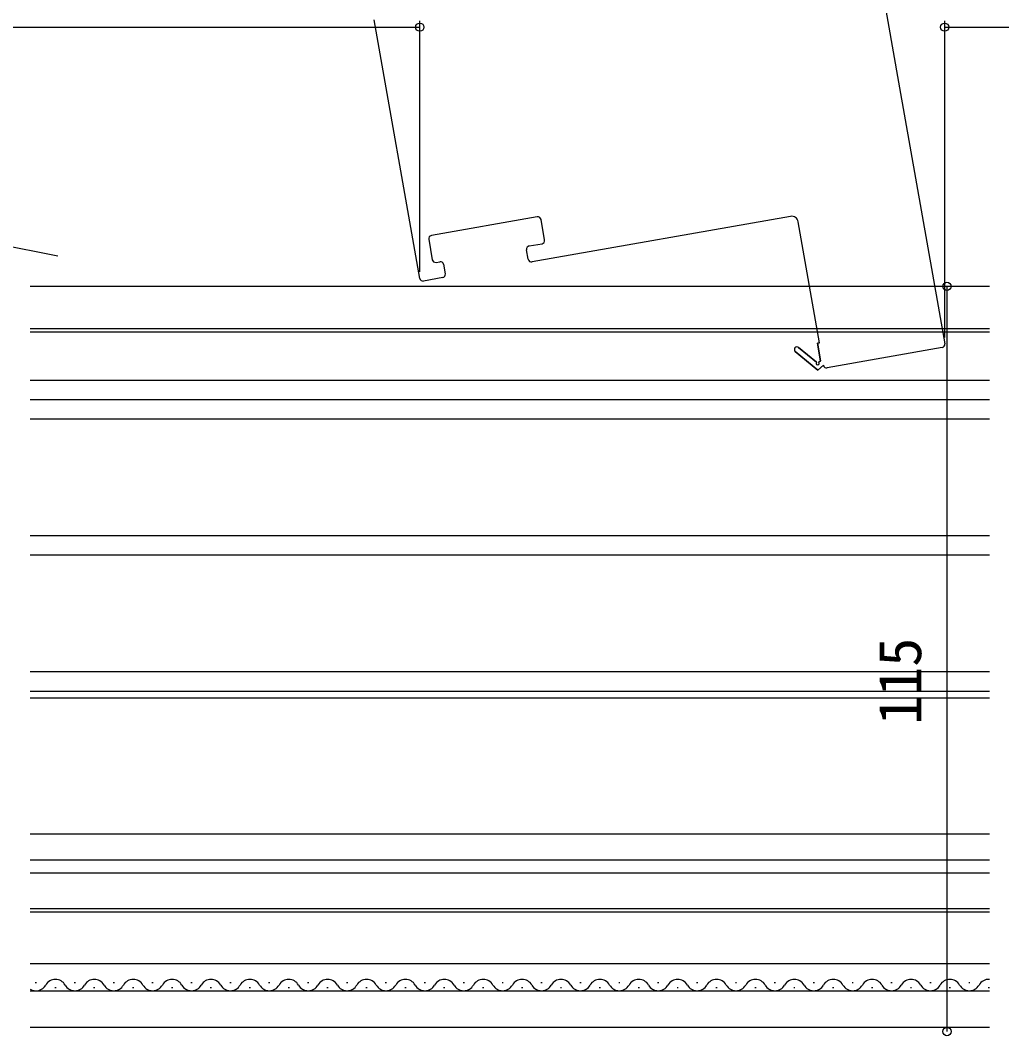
# Model space of a CAD drawing. Units: millimetres, scale not verified. Extents: x -525 to 525, y -783 to 778.
# Drawn here: x -292 to -140.6, y -487.1 to -330.4 of the extents above; entities that cross this region are included whole.
import ezdxf
from ezdxf.enums import TextEntityAlignment as Align

# ---------------------------------------------------------------- set-up
doc = ezdxf.new("R2010")
doc.units = ezdxf.units.MM
doc.header["$LTSCALE"] = 4
doc.layers.add('0-4_YKK_12', color=2, linetype='Continuous')
doc.layers.add('0-7_YKK_D', color=6, linetype='Continuous')
doc.styles.add('ＭＳ ゴシック', font='')
doc.styles.get('ＭＳ ゴシック').set_extended_font_data('MS Gothic')

msp = doc.modelspace()

# ---------------------------------------------------------------- linework, layer by layer
at = {"layer": '0-4_YKK_12'}
for p, q in [((-230.382, -370.249), (-237.405, -330.362)), ((-335.825, -357.108), (-286.231, -366.744)), ((-212.253, -360.762), (-228.601, -363.64)), ((-173.174, -360.685), (-213.061, -367.707)), ((-211.119, -364.319), (-211.674, -361.168)), ((-229.007, -364.219), (-228.452, -367.371)), ((-213.494, -365.245), (-211.525, -364.898)), ((-213.64, -367.301), (-213.9, -365.824)), ((-227.873, -367.777), (-227.282, -367.672)), ((-226.703, -368.078), (-226.443, -369.555)), ((-226.849, -370.135), (-229.803, -370.655)), ((-142.513, -371.482), (-290.513, -371.482)), ((-290.513, -377.982), (-142.513, -377.982)), ((-290.513, -378.482), (-142.513, -378.482)), ((-171.942, -380.919), (-169.195, -383.197)), ((-169.195, -383.197), (-171.942, -380.919)), ((-149.808, -380.941), (-167.536, -384.062)), ((-290.513, -385.982), (-142.513, -385.982)), ((-142.513, -388.981), (-290.513, -388.981)), ((-142.513, -391.982), (-290.513, -391.982)), ((-142.513, -409.982), (-290.513, -409.982)), ((-142.513, -412.982), (-290.513, -412.982)), ((-142.513, -430.977), (-290.513, -430.981)), ((-142.513, -433.982), (-290.513, -433.982)), ((-290.513, -434.982), (-142.513, -434.982)), ((-290.513, -455.982), (-142.513, -455.982)), ((-290.513, -459.982), (-142.513, -459.982)), ((-290.513, -461.982), (-142.513, -461.982)), ((-290.513, -467.482), (-142.513, -467.482)), ((-290.513, -467.982), (-142.513, -467.982)), ((-290.513, -475.982), (-142.513, -475.982)), ((-289.7, -478.922), (-289.5, -478.922)), ((-283.7, -478.922), (-283.5, -478.922)), ((-277.7, -478.922), (-277.5, -478.922)), ((-271.7, -478.922), (-271.5, -478.922)), ((-265.7, -478.922), (-265.5, -478.922)), ((-259.7, -478.922), (-259.5, -478.922)), ((-253.7, -478.922), (-253.5, -478.922)), ((-247.7, -478.922), (-247.5, -478.922)), ((-241.7, -478.922), (-241.5, -478.922)), ((-235.7, -478.922), (-235.5, -478.922)), ((-229.7, -478.922), (-229.5, -478.922)), ((-223.7, -478.922), (-223.5, -478.922)), ((-217.7, -478.922), (-217.5, -478.922)), ((-211.7, -478.922), (-211.5, -478.922)), ((-205.7, -478.922), (-205.5, -478.922)), ((-199.7, -478.922), (-199.5, -478.922)), ((-193.7, -478.922), (-193.5, -478.922)), ((-187.7, -478.922), (-187.5, -478.922)), ((-181.7, -478.922), (-181.5, -478.922)), ((-175.7, -478.922), (-175.5, -478.922)), ((-169.7, -478.922), (-169.5, -478.922)), ((-163.7, -478.922), (-163.5, -478.922)), ((-157.7, -478.922), (-157.5, -478.922)), ((-151.7, -478.922), (-151.5, -478.922)), ((-145.7, -478.922), (-145.5, -478.922)), ((-290.513, -480.182), (-142.513, -480.182)), ((-286.7, -479.682), (-286.5, -479.682)), ((-280.7, -479.682), (-280.5, -479.682)), ((-274.7, -479.682), (-274.5, -479.682)), ((-268.7, -479.682), (-268.5, -479.682)), ((-262.7, -479.682), (-262.5, -479.682)), ((-256.7, -479.682), (-256.5, -479.682)), ((-250.7, -479.682), (-250.5, -479.682)), ((-244.7, -479.682), (-244.5, -479.682)), ((-238.7, -479.682), (-238.5, -479.682)), ((-232.7, -479.682), (-232.5, -479.682)), ((-226.7, -479.682), (-226.5, -479.682)), ((-220.7, -479.682), (-220.5, -479.682)), ((-214.7, -479.682), (-214.5, -479.682)), ((-208.7, -479.682), (-208.5, -479.682)), ((-202.7, -479.682), (-202.5, -479.682)), ((-196.7, -479.682), (-196.5, -479.682)), ((-190.7, -479.682), (-190.5, -479.682)), ((-184.7, -479.682), (-184.5, -479.682)), ((-178.7, -479.682), (-178.5, -479.682)), ((-172.7, -479.682), (-172.5, -479.682)), ((-166.7, -479.682), (-166.5, -479.682)), ((-160.7, -479.682), (-160.5, -479.682)), ((-154.7, -479.682), (-154.5, -479.682)), ((-148.7, -479.682), (-148.5, -479.682)), ((-142.7, -479.682), (-142.5, -479.682)), ((-290.513, -485.782), (-142.513, -485.782))]:
    msp.add_line(p, q, dxfattribs=at)
for points in [[(-165.599, -288.447), (-156.511, -339.982), (-149.403, -380.361)], [(-168.811, -383.196), (-168.54, -382.969), (-169.017, -380.261), (-168.722, -380.209), (-172.016, -361.497)], [(-168.722, -380.209), (-169.017, -380.261), (-168.54, -382.969), (-168.811, -383.196)], [(-168.115, -383.656), (-169, -384.398), (-172.453, -381.535)], [(-172.453, -381.535), (-169, -384.398), (-168.115, -383.656)]]:
    msp.add_lwpolyline(points, dxfattribs=at)
for centre, radius, start, end in [((-212.166, -361.254), 0.5, 9.98471, 99.98471), ((-173.001, -361.67), 1, 9.98471, 99.98471), ((-228.515, -364.133), 0.5, 99.98471, 189.98471), ((-211.611, -364.406), 0.5, 279.98471, 9.98471), ((-213.408, -365.738), 0.5, 99.98471, 189.98471), ((-227.96, -367.284), 0.5, 189.98471, 279.98471), ((-227.196, -368.165), 0.5, 9.98471, 99.98471), ((-213.147, -367.215), 0.5, 189.98471, 279.98471), ((-226.935, -369.642), 0.5, 279.98471, 9.98471), ((-229.89, -370.162), 0.5, 189.98471, 279.98471), ((-149.895, -380.448), 0.5, 279.98471, 9.98471), ((-172.198, -381.227), 0.4, 50.34173, 230.34173), ((-172.198, -381.227), 0.4, 50.34173, 230.34173), ((-169.003, -383.356), 0.25, 140.34173, 39.98471), ((-169.003, -383.356), 0.25, 140.34173, 39.98471), ((-167.622, -383.569), 0.5, 189.98471, 279.98471), ((-289.6, -478.463), 1.718, 237.89669, 330.79746), ((-286.6, -480.14), 1.718, 29.20254, 150.79746), ((-283.6, -478.463), 1.718, 209.20254, 330.79746), ((-280.6, -480.14), 1.718, 29.20254, 150.79746), ((-277.6, -478.463), 1.718, 209.20254, 330.79746), ((-274.6, -480.14), 1.718, 29.20254, 150.79746), ((-271.6, -478.463), 1.718, 209.20254, 330.79746), ((-268.6, -480.14), 1.718, 29.20254, 150.79746), ((-265.6, -478.463), 1.718, 209.20254, 330.79746), ((-262.6, -480.14), 1.718, 29.20254, 150.79746), ((-259.6, -478.463), 1.718, 209.20254, 330.79746), ((-256.6, -480.14), 1.718, 29.20254, 150.79746), ((-253.6, -478.463), 1.718, 209.20254, 330.79746), ((-250.6, -480.14), 1.718, 29.20254, 150.79746), ((-247.6, -478.463), 1.718, 209.20254, 330.79746), ((-244.6, -480.14), 1.718, 29.20254, 150.79746), ((-241.6, -478.463), 1.718, 209.20254, 330.79746), ((-238.6, -480.14), 1.718, 29.20254, 150.79746), ((-235.6, -478.463), 1.718, 209.20254, 330.79746), ((-232.6, -480.14), 1.718, 29.20254, 150.79746), ((-229.6, -478.463), 1.718, 209.20254, 330.79746), ((-226.6, -480.14), 1.718, 29.20254, 150.79746), ((-223.6, -478.463), 1.718, 209.20254, 330.79746), ((-220.6, -480.14), 1.718, 29.20254, 150.79746), ((-217.6, -478.463), 1.718, 209.20254, 330.79746), ((-214.6, -480.14), 1.718, 29.20254, 150.79746), ((-211.6, -478.463), 1.718, 209.20254, 330.79746), ((-208.6, -480.14), 1.718, 29.20254, 150.79746), ((-205.6, -478.463), 1.718, 209.20254, 330.79746), ((-202.6, -480.14), 1.718, 29.20254, 150.79746), ((-199.6, -478.463), 1.718, 209.20254, 330.79746), ((-196.6, -480.14), 1.718, 29.20254, 150.79746), ((-193.6, -478.463), 1.718, 209.20254, 330.79746), ((-190.6, -480.14), 1.718, 29.20254, 150.79746), ((-187.6, -478.463), 1.718, 209.20254, 330.79746), ((-184.6, -480.14), 1.718, 29.20254, 150.79746), ((-181.6, -478.463), 1.718, 209.20254, 330.79746), ((-178.6, -480.14), 1.718, 29.20254, 150.79746), ((-175.6, -478.463), 1.718, 209.20254, 330.79746), ((-172.6, -480.14), 1.718, 29.20254, 150.79746), ((-169.6, -478.463), 1.718, 209.20254, 330.79746), ((-166.6, -480.14), 1.718, 29.20254, 150.79746), ((-163.6, -478.463), 1.718, 209.20254, 330.79746), ((-160.6, -480.14), 1.718, 29.20254, 150.79746), ((-157.6, -478.463), 1.718, 209.20254, 330.79746), ((-154.6, -480.14), 1.718, 29.20254, 150.79746), ((-151.6, -478.463), 1.718, 209.20254, 330.79746), ((-148.6, -480.14), 1.718, 29.20254, 150.79746), ((-145.6, -478.463), 1.718, 209.20254, 330.79746), ((-142.6, -480.14), 1.718, 87.10613, 150.79746)]:
    msp.add_arc(centre, radius, start, end, dxfattribs=at)
at = {"layer": '0-7_YKK_D'}
for p, q in [((-230.382, -369.249), (-230.382, -330.482)), ((-149.403, -379.361), (-149.403, -330.482)), ((-337, -331.482), (-230.382, -331.482)), ((-149.403, -331.482), (-109.003, -331.482)), ((-149.052, -371.482), (-149.052, -486.482))]:
    msp.add_line(p, q, dxfattribs=at)
for centre in [(-230.382, -331.482), (-149.403, -331.482), (-149.052, -371.482), (-149.052, -486.482)]:
    msp.add_circle(centre, 0.637, dxfattribs=at)

# ---------------------------------------------------------------- texts
at = {"layer": '0-7_YKK_D', "style": 'ＭＳ ゴシック'}
msp.add_text('115', height=6.598, rotation=90, dxfattribs=at).set_placement((-151.052, -439.158), align=Align.BOTTOM_LEFT)

doc.saveas('drawing.dxf')
